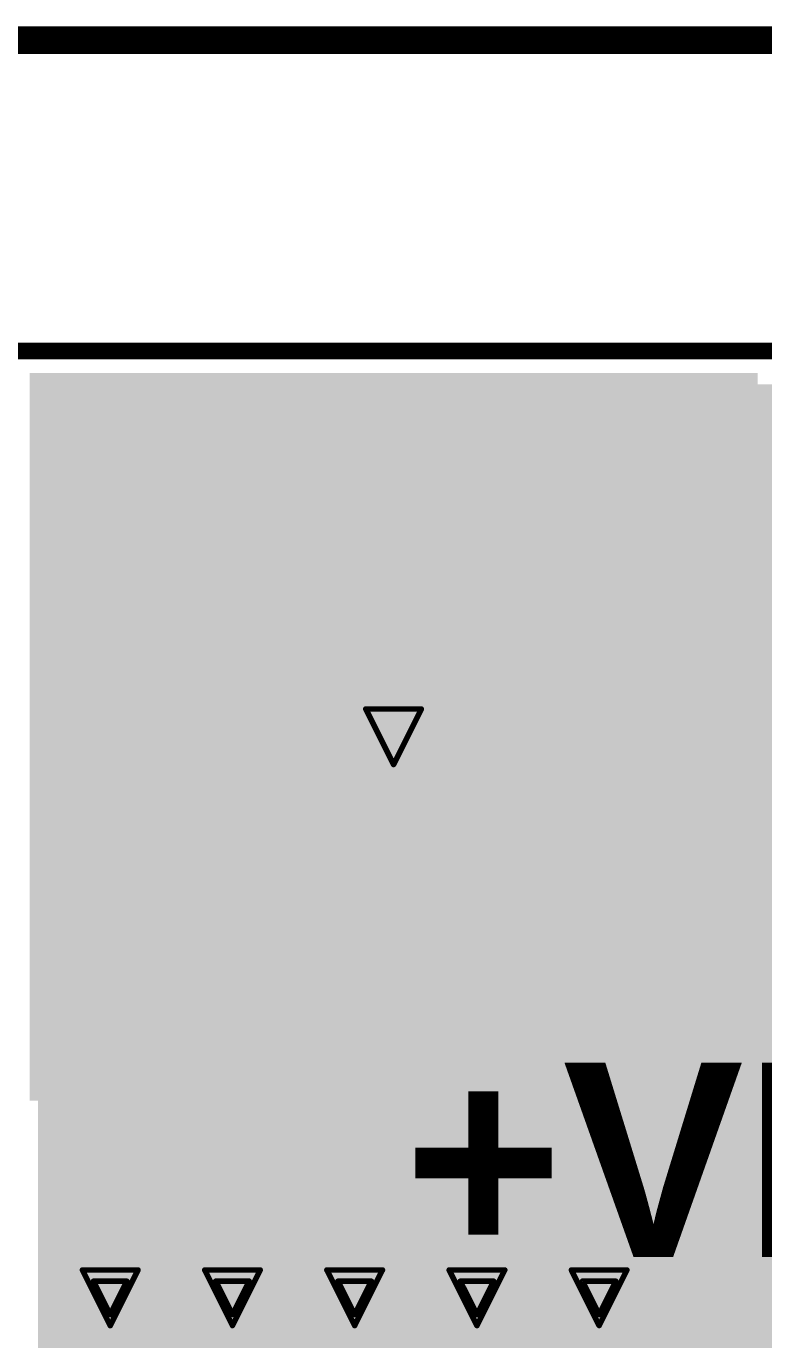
# Model space of a CAD drawing. Header units: inches. Extents: x -3 to 5381, y -57 to 5355.
# Drawn here: x 2.66 to 9.4, y -6.05 to 5.97 of the extents above; entities that cross this region are included whole.
import ezdxf

# ---------------------------------------------------------------- set-up
doc = ezdxf.new("R2010")
doc.units = ezdxf.units.IN
for name, color, linetype in [('Board_Outline', 216, 'Continuous'), ('Bottom Layer', 5, 'Continuous'), ('Bottom Solder', 6, 'Continuous'), ('Dimension', 6, 'Continuous'), ('Drill Drawing', 1, 'Continuous'), ('Multi-Layer', 9, 'Continuous'), ('Pad Holes', 156, 'Continuous'), ('Top Layer', 1, 'Continuous'), ('Top Overlay', 2, 'Continuous'), ('Top Solder', 216, 'Continuous'), ('Via Holes', 16, 'Continuous')]:
    doc.layers.add(name, color=color, linetype=linetype)
doc.styles.add('Arial_Bold', font='', dxfattribs={"height": 0.2})
doc.styles.get('Arial_Bold').set_extended_font_data('Arial', bold=True)

msp = doc.modelspace()

# ---------------------------------------------------------------- hatches: boundary and pattern name
at = {"layer": 'Bottom Layer'}
for points in [[(2.769, -7.671), (15.596, -7.671), (15.596, 2.692), (2.769, 2.692)], [(2.794, -3.759), (2.794, 2.692), (9.246, 2.692), (9.246, -3.759)]]:
    msp.add_hatch(color=5, dxfattribs=at).paths.add_polyline_path(points)
h = msp.add_hatch(color=5, dxfattribs=at)
edge = h.paths.add_edge_path()
edge.add_arc((3.429, -5.664), 0.3, 0, 360)
h = msp.add_hatch(color=5, dxfattribs=at)
edge = h.paths.add_edge_path()
edge.add_arc((4.547, -5.664), 0.3, 0, 360)
h = msp.add_hatch(color=5, dxfattribs=at)
edge = h.paths.add_edge_path()
edge.add_arc((5.664, -5.664), 0.3, 0, 360)
h = msp.add_hatch(color=5, dxfattribs=at)
edge = h.paths.add_edge_path()
edge.add_arc((6.782, -5.664), 0.3, 0, 360)
h = msp.add_hatch(color=5, dxfattribs=at)
edge = h.paths.add_edge_path()
edge.add_arc((7.899, -5.664), 0.3, 0, 360)
at = {"layer": 'Bottom Solder'}
msp.add_hatch(color=6, dxfattribs=at).paths.add_polyline_path([(2.692, -3.861), (2.692, 2.794), (9.347, 2.794), (9.347, -3.861)])
at = {"layer": 'Multi-Layer'}
msp.add_hatch(color=9, dxfattribs=at).paths.add_polyline_path([(2.794, -3.759), (2.794, 2.692), (9.246, 2.692), (9.246, -3.759)])
at = {"layer": 'Pad Holes'}
h = msp.add_hatch(color=7, dxfattribs=at)
edge = h.paths.add_edge_path()
edge.add_arc((6.02, -0.533), 1.5, 0, 360)
at = {"layer": 'Top Layer'}
for points in [[(2.769, -7.671), (15.596, -7.671), (15.596, 2.692), (2.769, 2.692)], [(2.794, -3.759), (2.794, 2.692), (9.246, 2.692), (9.246, -3.759)]]:
    msp.add_hatch(color=1, dxfattribs=at).paths.add_polyline_path(points)
h = msp.add_hatch(color=1, dxfattribs=at)
edge = h.paths.add_edge_path()
edge.add_arc((3.429, -5.664), 0.3, 0, 360)
h = msp.add_hatch(color=1, dxfattribs=at)
edge = h.paths.add_edge_path()
edge.add_arc((4.547, -5.664), 0.3, 0, 360)
h = msp.add_hatch(color=1, dxfattribs=at)
edge = h.paths.add_edge_path()
edge.add_arc((5.664, -5.664), 0.3, 0, 360)
h = msp.add_hatch(color=1, dxfattribs=at)
edge = h.paths.add_edge_path()
edge.add_arc((6.782, -5.664), 0.3, 0, 360)
h = msp.add_hatch(color=1, dxfattribs=at)
edge = h.paths.add_edge_path()
edge.add_arc((7.899, -5.664), 0.3, 0, 360)
at = {"layer": 'Top Solder'}
msp.add_hatch(color=216, dxfattribs=at).paths.add_polyline_path([(2.692, -3.861), (2.692, 2.794), (9.347, 2.794), (9.347, -3.861)])
at = {"layer": 'Via Holes'}
h = msp.add_hatch(color=7, dxfattribs=at)
edge = h.paths.add_edge_path()
edge.add_arc((3.429, -5.664), 0.15, 0, 360)
h = msp.add_hatch(color=7, dxfattribs=at)
edge = h.paths.add_edge_path()
edge.add_arc((4.547, -5.664), 0.15, 0, 360)
h = msp.add_hatch(color=7, dxfattribs=at)
edge = h.paths.add_edge_path()
edge.add_arc((5.664, -5.664), 0.15, 0, 360)
h = msp.add_hatch(color=7, dxfattribs=at)
edge = h.paths.add_edge_path()
edge.add_arc((6.782, -5.664), 0.15, 0, 360)
h = msp.add_hatch(color=7, dxfattribs=at)
edge = h.paths.add_edge_path()
edge.add_arc((7.899, -5.664), 0.15, 0, 360)

# ---------------------------------------------------------------- linework, layer by layer
at = {"layer": 'Board_Outline'}
msp.add_lwpolyline([(0.007, 2.996, 0.152, 0.152, 0), (38.653, 2.996, 0.152, 0.152, 0)], format="xyseb", dxfattribs=at)
at = {"layer": 'Dimension'}
msp.add_lwpolyline([(-2.993, 5.838, 0.254, 0.254, 0), (13.566, 5.838, 0.254, 0.254, 0)], format="xyseb", dxfattribs=at)
at = {"layer": 'Drill Drawing'}
for points in [[(5.766, -0.279, 0.0508, 0.0508, 0), (6.274, -0.279, 0.0508, 0.0508, 0)], [(5.766, -0.279, 0.0508, 0.0508, 0), (6.02, -0.787, 0.0508, 0.0508, 0)], [(6.02, -0.787, 0.0508, 0.0508, 0), (6.274, -0.279, 0.0508, 0.0508, 0)], [(3.175, -5.41, 0.0508, 0.0508, 0), (3.683, -5.41, 0.0508, 0.0508, 0)], [(3.175, -5.41, 0.0508, 0.0508, 0), (3.429, -5.918, 0.0508, 0.0508, 0)], [(3.429, -5.918, 0.0508, 0.0508, 0), (3.683, -5.41, 0.0508, 0.0508, 0)], [(4.293, -5.41, 0.0508, 0.0508, 0), (4.801, -5.41, 0.0508, 0.0508, 0)], [(4.293, -5.41, 0.0508, 0.0508, 0), (4.547, -5.918, 0.0508, 0.0508, 0)], [(4.547, -5.918, 0.0508, 0.0508, 0), (4.801, -5.41, 0.0508, 0.0508, 0)], [(5.41, -5.41, 0.0508, 0.0508, 0), (5.918, -5.41, 0.0508, 0.0508, 0)], [(5.41, -5.41, 0.0508, 0.0508, 0), (5.664, -5.918, 0.0508, 0.0508, 0)], [(5.664, -5.918, 0.0508, 0.0508, 0), (5.918, -5.41, 0.0508, 0.0508, 0)], [(6.528, -5.41, 0.0508, 0.0508, 0), (7.036, -5.41, 0.0508, 0.0508, 0)], [(6.528, -5.41, 0.0508, 0.0508, 0), (6.782, -5.918, 0.0508, 0.0508, 0)], [(6.782, -5.918, 0.0508, 0.0508, 0), (7.036, -5.41, 0.0508, 0.0508, 0)], [(7.645, -5.41, 0.0508, 0.0508, 0), (8.153, -5.41, 0.0508, 0.0508, 0)], [(7.645, -5.41, 0.0508, 0.0508, 0), (7.899, -5.918, 0.0508, 0.0508, 0)], [(7.899, -5.918, 0.0508, 0.0508, 0), (8.153, -5.41, 0.0508, 0.0508, 0)], [(3.277, -5.512, 0.0508, 0.0508, 0), (3.581, -5.512, 0.0508, 0.0508, 0)], [(3.277, -5.512, 0.0508, 0.0508, 0), (3.429, -5.817, 0.0508, 0.0508, 0)], [(3.429, -5.817, 0.0508, 0.0508, 0), (3.581, -5.512, 0.0508, 0.0508, 0)], [(4.394, -5.512, 0.0508, 0.0508, 0), (4.699, -5.512, 0.0508, 0.0508, 0)], [(4.394, -5.512, 0.0508, 0.0508, 0), (4.547, -5.817, 0.0508, 0.0508, 0)], [(4.547, -5.817, 0.0508, 0.0508, 0), (4.699, -5.512, 0.0508, 0.0508, 0)], [(5.512, -5.512, 0.0508, 0.0508, 0), (5.817, -5.512, 0.0508, 0.0508, 0)], [(5.512, -5.512, 0.0508, 0.0508, 0), (5.664, -5.817, 0.0508, 0.0508, 0)], [(5.664, -5.817, 0.0508, 0.0508, 0), (5.817, -5.512, 0.0508, 0.0508, 0)], [(6.629, -5.512, 0.0508, 0.0508, 0), (6.934, -5.512, 0.0508, 0.0508, 0)], [(6.629, -5.512, 0.0508, 0.0508, 0), (6.782, -5.817, 0.0508, 0.0508, 0)], [(6.782, -5.817, 0.0508, 0.0508, 0), (6.934, -5.512, 0.0508, 0.0508, 0)], [(7.747, -5.512, 0.0508, 0.0508, 0), (8.052, -5.512, 0.0508, 0.0508, 0)], [(7.747, -5.512, 0.0508, 0.0508, 0), (7.899, -5.817, 0.0508, 0.0508, 0)], [(7.899, -5.817, 0.0508, 0.0508, 0), (8.052, -5.512, 0.0508, 0.0508, 0)]]:
    msp.add_lwpolyline(points, format="xyseb", dxfattribs=at)
for points in [[(5.753, -0.279, 0.0254, 0.0254, 1), (5.779, -0.279, 0.0254, 0.0254, 1)], [(5.753, -0.279, 0.0254, 0.0254, 1), (5.779, -0.279, 0.0254, 0.0254, 1)], [(6.261, -0.279, 0.0254, 0.0254, 1), (6.286, -0.279, 0.0254, 0.0254, 1)], [(6.261, -0.279, 0.0254, 0.0254, 1), (6.286, -0.279, 0.0254, 0.0254, 1)], [(6.007, -0.787, 0.0254, 0.0254, 1), (6.032, -0.787, 0.0254, 0.0254, 1)], [(6.007, -0.787, 0.0254, 0.0254, 1), (6.032, -0.787, 0.0254, 0.0254, 1)], [(3.162, -5.41, 0.0254, 0.0254, 1), (3.188, -5.41, 0.0254, 0.0254, 1)], [(3.162, -5.41, 0.0254, 0.0254, 1), (3.188, -5.41, 0.0254, 0.0254, 1)], [(3.67, -5.41, 0.0254, 0.0254, 1), (3.696, -5.41, 0.0254, 0.0254, 1)], [(3.67, -5.41, 0.0254, 0.0254, 1), (3.696, -5.41, 0.0254, 0.0254, 1)], [(4.28, -5.41, 0.0254, 0.0254, 1), (4.305, -5.41, 0.0254, 0.0254, 1)], [(4.28, -5.41, 0.0254, 0.0254, 1), (4.305, -5.41, 0.0254, 0.0254, 1)], [(4.788, -5.41, 0.0254, 0.0254, 1), (4.813, -5.41, 0.0254, 0.0254, 1)], [(4.788, -5.41, 0.0254, 0.0254, 1), (4.813, -5.41, 0.0254, 0.0254, 1)], [(5.397, -5.41, 0.0254, 0.0254, 1), (5.423, -5.41, 0.0254, 0.0254, 1)], [(5.397, -5.41, 0.0254, 0.0254, 1), (5.423, -5.41, 0.0254, 0.0254, 1)], [(5.905, -5.41, 0.0254, 0.0254, 1), (5.931, -5.41, 0.0254, 0.0254, 1)], [(5.905, -5.41, 0.0254, 0.0254, 1), (5.931, -5.41, 0.0254, 0.0254, 1)], [(6.515, -5.41, 0.0254, 0.0254, 1), (6.54, -5.41, 0.0254, 0.0254, 1)], [(6.515, -5.41, 0.0254, 0.0254, 1), (6.54, -5.41, 0.0254, 0.0254, 1)], [(7.023, -5.41, 0.0254, 0.0254, 1), (7.049, -5.41, 0.0254, 0.0254, 1)], [(7.023, -5.41, 0.0254, 0.0254, 1), (7.049, -5.41, 0.0254, 0.0254, 1)], [(7.633, -5.41, 0.0254, 0.0254, 1), (7.658, -5.41, 0.0254, 0.0254, 1)], [(7.633, -5.41, 0.0254, 0.0254, 1), (7.658, -5.41, 0.0254, 0.0254, 1)], [(8.141, -5.41, 0.0254, 0.0254, 1), (8.166, -5.41, 0.0254, 0.0254, 1)], [(8.141, -5.41, 0.0254, 0.0254, 1), (8.166, -5.41, 0.0254, 0.0254, 1)], [(3.264, -5.512, 0.0254, 0.0254, 1), (3.289, -5.512, 0.0254, 0.0254, 1)], [(3.264, -5.512, 0.0254, 0.0254, 1), (3.289, -5.512, 0.0254, 0.0254, 1)], [(3.569, -5.512, 0.0254, 0.0254, 1), (3.594, -5.512, 0.0254, 0.0254, 1)], [(3.569, -5.512, 0.0254, 0.0254, 1), (3.594, -5.512, 0.0254, 0.0254, 1)], [(4.381, -5.512, 0.0254, 0.0254, 1), (4.407, -5.512, 0.0254, 0.0254, 1)], [(4.381, -5.512, 0.0254, 0.0254, 1), (4.407, -5.512, 0.0254, 0.0254, 1)], [(4.686, -5.512, 0.0254, 0.0254, 1), (4.712, -5.512, 0.0254, 0.0254, 1)], [(4.686, -5.512, 0.0254, 0.0254, 1), (4.712, -5.512, 0.0254, 0.0254, 1)], [(5.499, -5.512, 0.0254, 0.0254, 1), (5.524, -5.512, 0.0254, 0.0254, 1)], [(5.499, -5.512, 0.0254, 0.0254, 1), (5.524, -5.512, 0.0254, 0.0254, 1)], [(5.804, -5.512, 0.0254, 0.0254, 1), (5.829, -5.512, 0.0254, 0.0254, 1)], [(5.804, -5.512, 0.0254, 0.0254, 1), (5.829, -5.512, 0.0254, 0.0254, 1)], [(6.617, -5.512, 0.0254, 0.0254, 1), (6.642, -5.512, 0.0254, 0.0254, 1)], [(6.617, -5.512, 0.0254, 0.0254, 1), (6.642, -5.512, 0.0254, 0.0254, 1)], [(6.921, -5.512, 0.0254, 0.0254, 1), (6.947, -5.512, 0.0254, 0.0254, 1)], [(6.921, -5.512, 0.0254, 0.0254, 1), (6.947, -5.512, 0.0254, 0.0254, 1)], [(7.734, -5.512, 0.0254, 0.0254, 1), (7.76, -5.512, 0.0254, 0.0254, 1)], [(7.734, -5.512, 0.0254, 0.0254, 1), (7.76, -5.512, 0.0254, 0.0254, 1)], [(8.039, -5.512, 0.0254, 0.0254, 1), (8.064, -5.512, 0.0254, 0.0254, 1)], [(8.039, -5.512, 0.0254, 0.0254, 1), (8.064, -5.512, 0.0254, 0.0254, 1)], [(3.416, -5.817, 0.0254, 0.0254, 1), (3.442, -5.817, 0.0254, 0.0254, 1)], [(3.416, -5.817, 0.0254, 0.0254, 1), (3.442, -5.817, 0.0254, 0.0254, 1)], [(4.534, -5.817, 0.0254, 0.0254, 1), (4.559, -5.817, 0.0254, 0.0254, 1)], [(4.534, -5.817, 0.0254, 0.0254, 1), (4.559, -5.817, 0.0254, 0.0254, 1)], [(5.652, -5.817, 0.0254, 0.0254, 1), (5.677, -5.817, 0.0254, 0.0254, 1)], [(5.652, -5.817, 0.0254, 0.0254, 1), (5.677, -5.817, 0.0254, 0.0254, 1)], [(6.769, -5.817, 0.0254, 0.0254, 1), (6.795, -5.817, 0.0254, 0.0254, 1)], [(6.769, -5.817, 0.0254, 0.0254, 1), (6.795, -5.817, 0.0254, 0.0254, 1)], [(7.887, -5.817, 0.0254, 0.0254, 1), (7.912, -5.817, 0.0254, 0.0254, 1)], [(7.887, -5.817, 0.0254, 0.0254, 1), (7.912, -5.817, 0.0254, 0.0254, 1)], [(3.416, -5.918, 0.0254, 0.0254, 1), (3.442, -5.918, 0.0254, 0.0254, 1)], [(3.416, -5.918, 0.0254, 0.0254, 1), (3.442, -5.918, 0.0254, 0.0254, 1)], [(4.534, -5.918, 0.0254, 0.0254, 1), (4.559, -5.918, 0.0254, 0.0254, 1)], [(4.534, -5.918, 0.0254, 0.0254, 1), (4.559, -5.918, 0.0254, 0.0254, 1)], [(5.652, -5.918, 0.0254, 0.0254, 1), (5.677, -5.918, 0.0254, 0.0254, 1)], [(5.652, -5.918, 0.0254, 0.0254, 1), (5.677, -5.918, 0.0254, 0.0254, 1)], [(6.769, -5.918, 0.0254, 0.0254, 1), (6.795, -5.918, 0.0254, 0.0254, 1)], [(6.769, -5.918, 0.0254, 0.0254, 1), (6.795, -5.918, 0.0254, 0.0254, 1)], [(7.887, -5.918, 0.0254, 0.0254, 1), (7.912, -5.918, 0.0254, 0.0254, 1)], [(7.887, -5.918, 0.0254, 0.0254, 1), (7.912, -5.918, 0.0254, 0.0254, 1)]]:
    msp.add_lwpolyline(points, format="xyseb", close=True, dxfattribs=at)

# ---------------------------------------------------------------- texts
at = {"layer": 'Top Overlay', "style": 'Arial_Bold'}
msp.add_text('+VE', height=1.778, rotation=360, dxfattribs=at).set_placement((6.114, -5.29))

doc.saveas('drawing.dxf')
